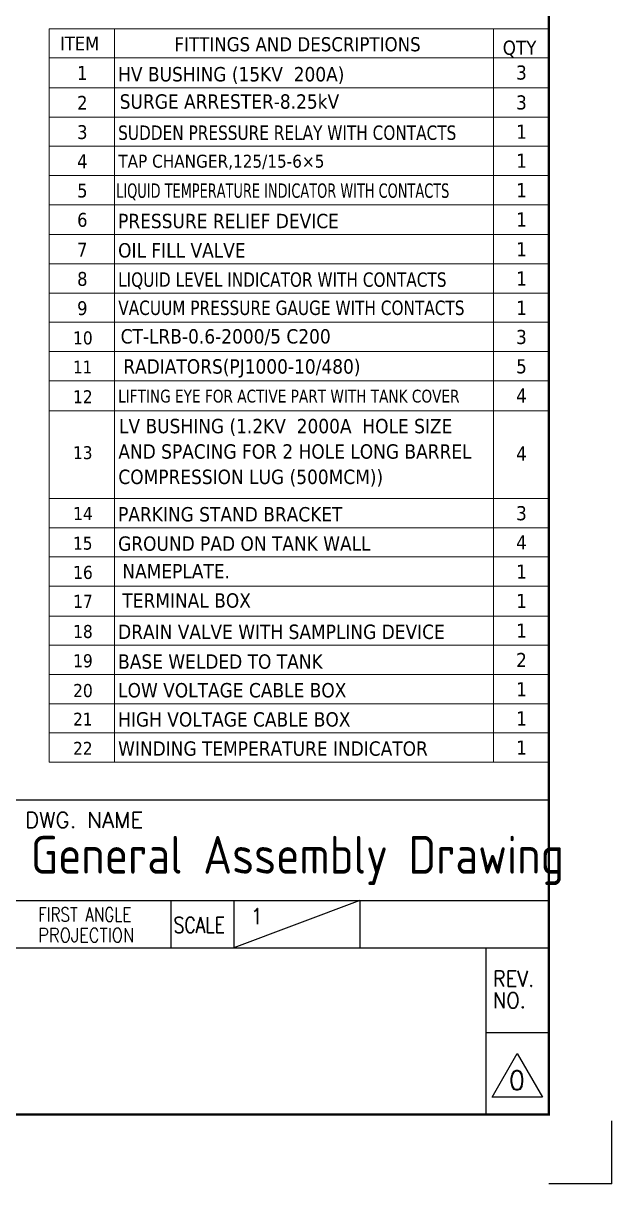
# Model space of a CAD drawing. Header units: millimetres. Extents: x 834 to 15818, y 1166 to 7882.
# Drawn here: x 8219 to 10331, y 1166 to 5334 of the extents above; entities that cross this region are included whole.
import ezdxf

# ---------------------------------------------------------------- set-up
doc = ezdxf.new("R2010")
doc.units = ezdxf.units.MM
doc.header["$LTSCALE"] = 13
doc.layers.add('1', color=4, linetype='Continuous')
doc.layers.add('2', color=3, linetype='Continuous')
doc.layers.add('paper', color=254, linetype='Continuous', plot=False)
doc.layers.add('铁心', color=3, linetype='Continuous', lineweight=0)
doc.styles.add('ROMANS', font='romans.shx', dxfattribs={"bigfont": 'whgtxt.shx'})
doc.styles.get("Standard").update_dxf_attribs({"font": 'gbenor.shx', "bigfont": 'gbcbig.shx'})
doc.styles.add('Tahoma$001', font='tahoma.ttf', dxfattribs={"height": 2.159784})

msp = doc.modelspace()

# ---------------------------------------------------------------- linework, layer by layer
at = {"layer": '1', "const_width": 7.914}
msp.add_lwpolyline([(1422.069, 1414.536), (10105.029, 1414.536), (10105.029, 7655.413), (1422.069, 7655.413), (1422.069, 1414.536)], dxfattribs=at)
at = {"layer": '2'}
for p, q in [((6713.247, 2545.13), (10105.029, 2545.13)), ((6713.247, 2183.34), (10105.029, 2183.34)), ((8748.316, 2183.34), (8748.316, 2013.751)), ((9426.672, 2183.34), (8974.435, 2013.751)), ((8974.435, 2183.34), (8974.435, 2013.751)), ((9426.672, 2183.34), (9426.672, 2013.751)), ((8183.019, 2013.751), (10105.029, 2013.751)), ((9878.91, 2013.751), (9878.91, 1414.536)), ((9878.91, 1709.22), (10105.029, 1709.22)), ((9901.522, 1476.748), (9991.969, 1633.407)), ((9991.969, 1633.407), (10082.417, 1476.748)), ((10082.417, 1476.748), (9901.522, 1476.748))]:
    msp.add_line(p, q, dxfattribs=at)
at = {"layer": 'paper'}
for q in [(10331.147, 1391.924), (10105.029, 1165.805)]:
    msp.add_line((10331.147, 1165.805), q, dxfattribs=at)
at = {"layer": '铁心'}
msp.add_line((8311.562, 3941.717), (8311.562, 3836.966), dxfattribs=at)
for points in [[(8311.562, 5314.401), (10105.029, 5314.401), (10105.029, 5209.649)], [(8311.562, 5314.401), (8311.562, 5209.649), (10105.029, 5209.649)], [(8545.944, 5314.401), (8545.944, 5209.649), (8545.944, 5209.649)], [(9906, 5314.401), (9906, 5209.649), (9906, 5209.649)], [(8311.562, 4154.712), (10105.029, 4154.712), (10105.029, 5209.649)], [(8311.562, 5209.649), (8311.562, 2995.024)], [(8311.562, 5207.031), (8311.562, 5102.279), (10105.029, 5102.279)], [(8545.944, 5209.649), (8545.944, 2680.332)], [(9906, 5209.649), (9906, 2680.332)], [(8311.562, 4049.524), (10105.029, 4049.524), (10105.029, 5104.461)], [(10105.029, 5102.279), (8311.562, 5102.279), (8311.562, 5102.279)], [(8311.562, 5101.842), (8311.562, 4997.091), (10105.029, 4997.091)], [(10105.029, 4997.091), (8311.562, 4997.091), (8311.562, 4997.091)], [(10105.029, 4997.091), (8311.562, 4997.091), (8311.562, 4997.091)], [(8311.562, 4997.091), (8311.562, 4892.339), (10105.029, 4892.339)], [(10105.029, 4892.339), (8311.562, 4892.339), (8311.562, 4892.339)], [(10105.029, 4892.339), (8311.562, 4892.339), (8311.562, 4892.339)], [(8311.562, 4891.903), (8311.562, 4787.151), (10105.029, 4787.151)], [(10105.029, 4787.151), (8311.562, 4787.151), (8311.562, 4787.151)], [(10105.029, 4787.151), (8311.562, 4787.151), (8311.562, 4787.151)], [(8311.562, 4786.714), (8311.562, 4681.963), (10105.029, 4681.963)], [(10105.029, 4681.963), (8311.562, 4681.963), (8311.562, 4681.963)], [(10105.029, 4681.963), (8311.562, 4681.963), (8311.562, 4681.963)], [(8311.562, 4679.78), (8311.562, 4575.029), (10105.029, 4575.029)], [(10105.029, 4575.029), (8311.562, 4575.029), (8311.562, 4575.029)], [(10105.029, 4575.029), (8311.562, 4575.029), (8311.562, 4575.029)], [(8311.562, 4574.592), (8311.562, 4469.841), (10105.029, 4469.841)], [(10105.029, 4469.841), (8311.562, 4469.841), (8311.562, 4469.841)], [(10105.029, 4469.841), (8311.562, 4469.841), (8311.562, 4469.841)], [(8311.562, 4469.404), (8311.562, 4364.652), (10105.029, 4364.652)], [(10105.029, 4364.652), (8311.562, 4364.652), (8311.562, 4364.652)], [(10105.029, 4364.652), (8311.562, 4364.652), (8311.562, 4364.652)], [(8311.562, 4364.652), (8311.562, 4259.901), (10105.029, 4259.901)], [(10105.029, 4259.901), (8311.562, 4259.901)], [(10105.029, 4259.901), (8311.562, 4259.901), (8311.562, 4259.901)], [(8311.562, 4259.464), (8311.562, 4154.712), (10105.029, 4154.712)], [(10105.029, 4154.712), (8311.562, 4154.712), (8311.562, 4154.712)], [(8311.562, 4154.276), (8311.562, 4049.524), (10105.029, 4049.524)], [(8311.562, 3099.776), (10105.029, 3099.776), (10105.029, 4049.524)], [(10105.029, 4049.524), (8311.562, 4049.524), (8311.562, 4049.524)], [(8311.562, 4046.906), (8311.562, 3942.154), (10105.029, 3942.154)], [(8311.562, 2995.024), (10105.029, 2995.024), (10105.029, 3944.773)], [(10105.029, 3942.154), (8311.562, 3942.154), (8311.562, 3942.154)], [(10105.029, 3942.154), (8311.562, 3942.154), (8311.562, 3942.154)], [(10105.029, 3627.026), (8311.562, 3627.026), (8311.562, 3627.026)], [(10105.029, 3627.026), (8311.562, 3627.026), (8311.562, 3627.026)], [(8311.562, 3627.026), (8311.562, 3522.274), (10105.029, 3522.274)], [(10105.029, 3522.274), (8311.562, 3522.274), (8311.562, 3522.274)], [(10105.029, 3522.274), (8311.562, 3522.274), (8311.562, 3522.274)], [(8311.562, 3521.838), (8311.562, 3417.086), (10105.029, 3417.086)], [(10105.029, 3417.086), (8311.562, 3417.086), (8311.562, 3417.086)], [(10105.029, 3417.086), (8311.562, 3417.086), (8311.562, 3417.086)], [(8311.562, 3416.649), (8311.562, 3311.898), (10105.029, 3311.898)], [(10105.029, 3311.898), (8311.562, 3311.898), (8311.562, 3311.898)], [(10105.029, 3311.898), (8311.562, 3311.898), (8311.562, 3311.898)], [(8311.562, 3309.715), (8311.562, 3204.964), (10105.029, 3204.964)], [(10105.029, 3204.964), (8311.562, 3204.964), (8311.562, 3204.964)], [(10105.029, 3204.964), (8311.562, 3204.964), (8311.562, 3204.964)], [(8311.562, 3204.527), (8311.562, 3099.776), (10105.029, 3099.776)], [(10105.029, 3099.776), (8311.562, 3099.776), (8311.562, 3099.776)], [(10105.029, 3099.776), (8311.562, 3099.776), (8311.562, 3099.776)], [(8311.562, 3099.339), (8311.562, 2994.587), (10105.029, 2994.587)], [(10105.029, 2994.587), (8311.562, 2994.587), (8311.562, 2994.587)], [(10105.029, 2994.587), (8311.562, 2994.587), (8311.562, 2994.587)], [(8311.562, 2994.587), (8311.562, 2889.836), (10105.029, 2889.836)], [(10105.029, 2889.836), (8311.562, 2889.836)], [(10105.029, 2889.836), (8311.562, 2889.836), (8311.562, 2889.836)], [(10105.029, 2889.836), (8311.562, 2889.836), (8311.562, 2889.836)], [(8311.562, 2889.836), (8311.562, 2785.084), (10105.029, 2785.084)], [(10105.029, 2785.084), (8311.562, 2785.084)], [(10105.029, 2785.084), (8311.562, 2785.084), (8311.562, 2785.084)], [(10105.029, 2785.084), (8311.562, 2785.084), (8311.562, 2785.084)], [(10105.029, 2785.084), (8311.562, 2785.084)], [(10105.029, 2785.084), (8311.562, 2785.084), (8311.562, 2785.084)], [(10105.029, 2785.084), (8311.562, 2785.084), (8311.562, 2785.084)], [(8311.562, 2785.084), (8311.562, 2680.332), (10105.029, 2680.332)], [(10105.029, 2680.332), (8311.562, 2680.332)], [(10105.029, 2680.332), (8311.562, 2680.332), (8311.562, 2680.332)], [(10105.029, 2680.332), (8311.562, 2680.332), (8311.562, 2680.332)], [(8112.288, 2545.13), (10105.029, 2545.13), (10105.029, 2428.254)]]:
    msp.add_lwpolyline(points, dxfattribs=at)

# ---------------------------------------------------------------- texts
at = {"layer": '1', "color": 4}
msp.add_text('General Assembly Drawing', height=135.67125, dxfattribs=at).set_placement((8245.64, 2279.516))
at = {"layer": '2', "style": 'ROMANS'}
for s, height, p in [('DWG. NAME', 56.5297, (8225.339, 2444.034)), ('1', 56.53, (9033.177, 2098.267))]:
    msp.add_text(s, height=height, dxfattribs=at).set_placement(p)
for s, height, width, p in [('FIRST ANGLE', 49.74613, 0.8, (8272.268, 2108.289)), ('SCALE', 56.5297, 0.8, (8758.31, 2067.299)), ('PROJECTION', 49.7461, 0.86, (8272.268, 2033.735)), ('REV.', 56.5297, 0.9, (9904.62, 1873.836)), ('NO.', 56.5297, 0.9, (9904.62, 1796.746))]:
    msp.add_text(s, height=height, dxfattribs=dict(at, width=width)).set_placement(p)
at = {"layer": '2', "color": 4, "style": 'ROMANS'}
msp.add_text('0', height=67.836, dxfattribs=at).set_placement((9961.596, 1503.884))
at = {"layer": '铁心', "style": 'Tahoma$001'}
for s, height, p in [('ITEM', 49.8591, (8350.408, 5236.274)), ('FITTINGS AND DESCRIPTIONS', 50.65632, (8761.534, 5233.219)), ('QTY', 51.177, (9939.608, 5220.561)), ('1', 49.866, (8411.949, 5130.649)), ('HV BUSHING (15KV  200A)  ', 51.70576, (8559.145, 5125.034)), ('3', 50.739, (9988.056, 5131.522)), ('2', 49.866, (8411.949, 5023.279)), ('SURGE ARRESTER-8.25kV', 51.70576, (8564.846, 5027.002)), ('3', 50.739, (9988.056, 5024.152)), ('3', 49.866, (8411.949, 4918.091)), ('1', 50.739, (9988.056, 4918.963)), ('4', 49.866, (8411.949, 4813.339)), ('TAP CHANGER,125/15-6×5', 46.44378, (8559.664, 4815.295)), ('1', 50.739, (9988.056, 4814.648)), ('5', 49.866, (8411.949, 4708.151)), ('1', 50.739, (9988.056, 4709.024)), ('6', 49.866, (8411.949, 4602.962)), ('PRESSURE RELIEF DEVICE', 51.70576, (8559.145, 4597.823)), ('1', 50.739, (9988.056, 4603.835)), ('7', 49.866, (8411.949, 4496.028)), ('OIL FILL VALVE', 51.70576, (8559.145, 4492.595)), ('1', 50.739, (9988.056, 4496.901)), ('8', 49.866, (8411.949, 4390.84)), ('1', 50.739, (9988.056, 4391.713)), ('9', 49.866, (8411.949, 4285.652)), ('1', 50.739, (9988.056, 4286.525)), ('10', 46.8708, (8397.546, 4180.464)), ('CT-LRB-0.6-2000/5 C200', 51.70576, (8568.194, 4183.619)), ('3', 50.739, (9988.056, 4181.773)), ('RADIATORS(PJ1000-10/480)', 51.70576, (8577.713, 4075.492)), ('5', 50.739, (9988.056, 4076.585)), ('11', 45.5059, (8397.546, 4076.585)), ('12', 46.6773, (8397.546, 3969.215)), ('4', 50.739, (9988.056, 3971.397)), ('LV BUSHING (1.2KV  2000A  HOLE SIZE ', 51.70576, (8562.406, 3861.334)), ('13', 46.3059, (8397.546, 3768.509)), (' AND SPACING FOR 2 HOLE LONG BARREL', 51.70576, (8540.599, 3770.09)), ('4', 50.739, (9988.056, 3763.197)), (' COMPRESSION LUG (500MCM))', 51.70576, (8540.599, 3678.971)), ('14', 47.2026, (8397.546, 3549.335)), ('PARKING STAND BRACKET', 51.70576, (8559.145, 3544.592)), ('3', 50.739, (9988.056, 3548.898)), ('15', 46.4438, (8397.546, 3443.274)), ('GROUND PAD ON TANK WALL', 51.70576, (8559.145, 3439.213)), ('4', 50.739, (9988.056, 3444.147)), ('16', 47.08, (8397.546, 3338.086)), ('NAMEPLATE.', 51.7058, (8574.459, 3340.07)), ('1', 50.739, (9988.056, 3338.959)), ('17', 47.0122, (8397.546, 3234.207)), ('TERMINAL BOX', 51.70576, (8574.459, 3234.882)), ('1', 50.739, (9988.056, 3233.77)), ('18', 46.9967, (8397.546, 3125.963)), ('DRAIN VALVE WITH SAMPLING DEVICE', 51.70576, (8559.145, 3122.53)), ('1', 50.739, (9988.056, 3126.836)), ('19', 46.9967, (8397.546, 3020.775)), ('BASE WELDED TO TANK', 51.70576, (8559.145, 3015.596)), ('2', 50.739, (9988.056, 3021.648)), ('20', 46.9967, (8397.546, 2913.841)), ('LOW VOLTAGE CABLE BOX', 51.70576, (8559.145, 2912.59)), ('1', 50.739, (9988.056, 2916.46)), ('21', 46.4438, (8397.546, 2811.272)), ('HIGH VOLTAGE CABLE BOX', 51.70576, (8559.145, 2807.839)), ('1', 50.739, (9988.056, 2811.708)), ('22', 46.4438, (8397.546, 2706.52)), ('WINDING TEMPERATURE INDICATOR', 51.70576, (8559.145, 2703.087)), ('1', 50.739, (9988.056, 2706.957))]:
    msp.add_text(s, height=height, dxfattribs=at).set_placement(p)
for s, height, width, p in [('SUDDEN PRESSURE RELAY WITH CONTACTS', 51.70576, 0.9, (8559.145, 4915.094)), ('LIQUID TEMPERATURE INDICATOR WITH CONTACTS', 51.70576, 0.76, (8552.05, 4706.955)), ('LIQUID LEVEL INDICATOR WITH CONTACTS', 51.70576, 0.9, (8559.145, 4387.407)), ('VACUUM PRESSURE GAUGE WITH CONTACTS', 51.70576, 0.9, (8559.664, 4286.233)), ('LIFTING EYE FOR ACTIVE PART WITH TANK COVER', 46.06984, 0.9, (8559.265, 3971.754))]:
    msp.add_text(s, height=height, dxfattribs=dict(at, width=width)).set_placement(p)

doc.saveas('drawing.dxf')
